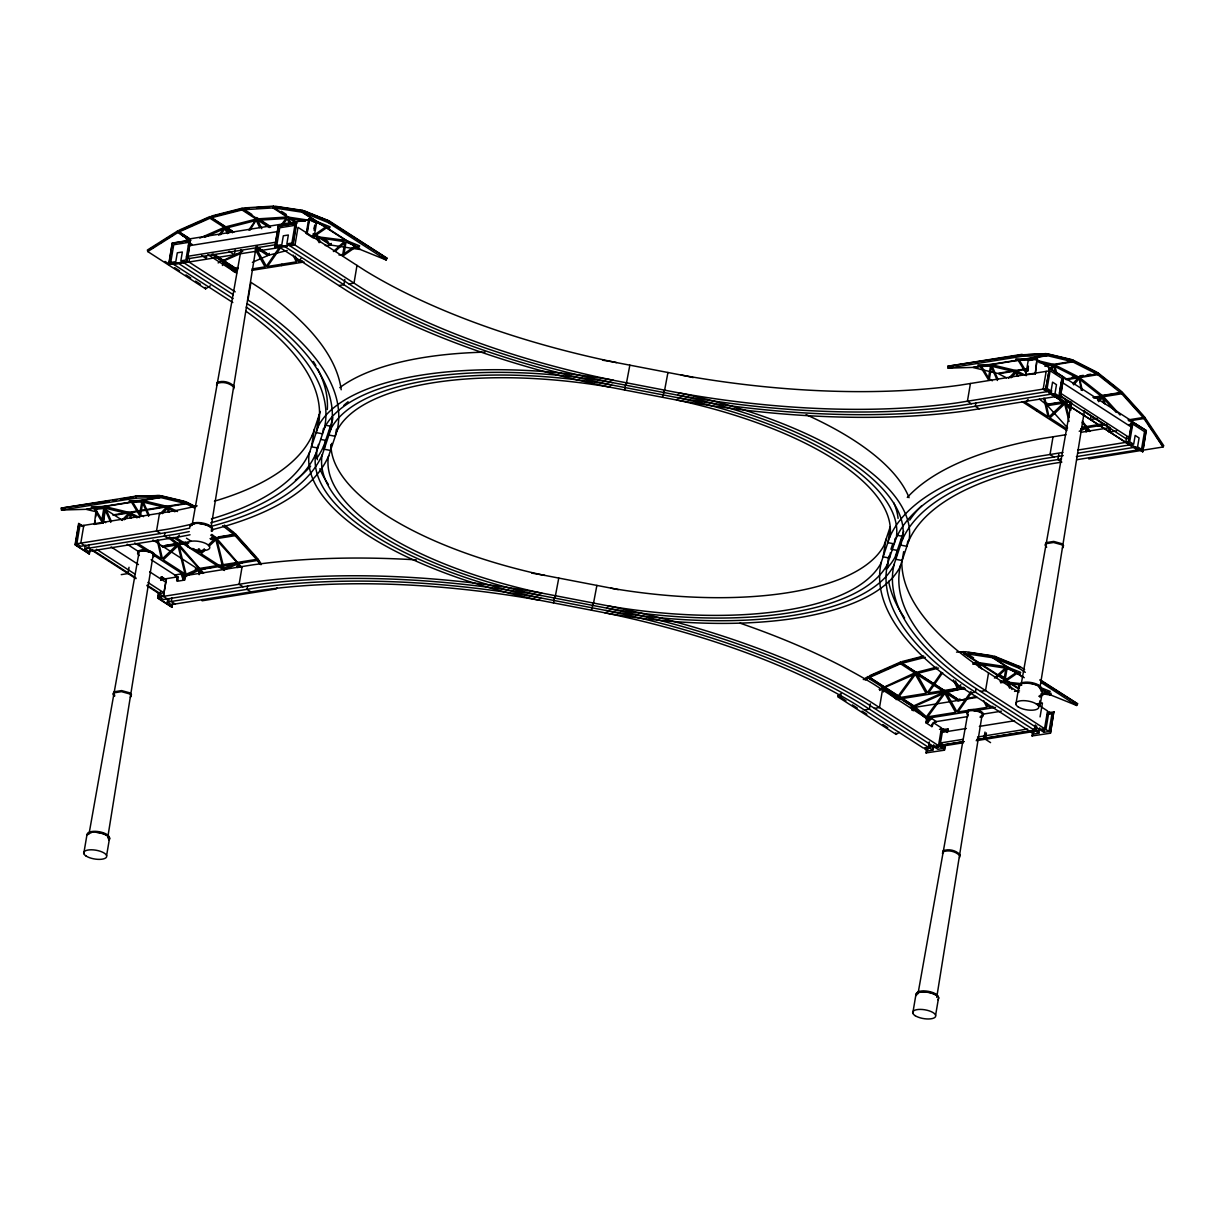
<?xml version="1.0" encoding="UTF-8"?>
<svg xmlns="http://www.w3.org/2000/svg" width="1225" height="1225" viewBox="0 0 1225 1225"><rect width="100%" height="100%" fill="white"/><g stroke="black" fill="none" stroke-linecap="round" stroke-linejoin="round"><path stroke-width="1.5" d="M233.791 232.291L211.312 217.79L211.481 216.044L242.183 208.204L251.814 214.421M269.316 227.574L242.014 209.95L242.183 208.204M287.186 250.482L269.132 255.091L269.301 253.345M975.912 696.458L959.665 700.608L901.845 663.307L902.013 661.561L923.681 656.033M903.346 662.097L923.42 656.631M959.665 700.608L959.833 698.862M194.117 507.824L186.108 503.766L186.307 501.944L195.908 506.813M1072.947 360.043L1096.972 372.216L1096.773 374.054L1072.748 361.88L1072.947 360.043L1067.373 360.931M216.549 385.4L217.009 382.567C222.552 380.102 229.994 381.909 234.097 386.288L233.638 389.137M942.484 853.764L942.944 850.931C948.487 848.45 955.913 850.272 960.033 854.652L959.573 857.5M107.708 837.732L153.278 554.052A7.304 2.787 9.6 0 0 147.015 550.745A7.304 2.787 9.6 0 0 139.436 551.388M211.098 527.087L256.056 247.174M936.727 997.334L982.282 713.654A7.304 2.787 9.6 0 0 977.856 710.791M1039.811 688.557L1084.462 410.528M90.114 550.347L89.195 553.93L75.047 544.803L78.63 523.55L83.668 526.536M89.517 553.884L75.353 544.757L78.951 523.488M189.783 528.067A421.614 160.659 9.6 0 1 171.224 531.803L80.773 546.273L76.838 543.747L79.824 526.03L170.122 511.575A415.122 158.193 9.6 0 0 197.164 505.848M83.79 525.387L80.789 543.104L84.724 545.646M190.059 534.774A434.569 165.605 9.6 0 1 179.417 536.826L88.629 551.357L84.693 548.815L85.306 545.278M88.659 548.188L89.257 544.635M96.193 509.217L94.417 524.377L103.206 522.968L105.687 508.268L96.193 509.217L96.913 509.677M89.195 553.93L89.793 550.393M94.417 524.377L95.045 520.702M95.657 517.027L96.285 513.352M104.983 507.808L103.206 522.968M102.716 522.355L104.967 509.079L122.561 520.426M168.683 264.324L172.266 243.071L190.457 240.161L187.103 261.568L168.683 264.324L187.103 261.568M168.927 264.478L172.266 243.071M232.811 302.514L170.734 262.472L173.736 244.755L188.88 242.32L191.958 244.311M129.038 567.282L127.982 573.56L121.26 574.632M186.032 241.968L186.644 238.293L190.288 239.916M186.935 241.83L187.563 238.14M83.775 853.565L86.776 835.848A11.668 4.441 9.6 0 1 99.608 832.617A11.668 4.441 9.6 0 1 108.857 840.105M188.88 242.32L185.878 260.037L180.841 260.848L182.341 251.998L177.288 252.809L175.787 261.66L170.734 262.472M186.858 261.415L190.457 240.161M189.569 258.49L188.972 262.028L235.2 291.856M159.526 513.275L156.54 530.992L160.46 533.518M106.606 855.617L109.592 837.9M164.992 532.523L164.395 536.06L168.33 538.602M172.74 603.619L171.822 607.217L157.657 598.076L158.561 592.762M160.659 580.374L161.577 576.776L166.294 579.823M172.128 607.171L157.979 598.03L158.883 592.716M160.965 580.313L161.577 576.776M541.251 595.503A428.092 163.139 9.6 0 0 253.973 585.06L163.384 599.561L159.449 597.019L160.352 591.706M222.46 265.473L223.042 262.089L234.174 271.812M540.087 600.327A415.122 158.193 9.6 0 0 261.507 590.19L171.255 604.629L167.32 602.103L167.917 598.55M171.867 597.923L171.24 601.475L175.206 604.002M171.822 607.217L172.419 603.68M176.63 580.282L177.15 577.266L174.792 574.954L182.357 573.744L184.715 576.056L184.562 580.083L176.982 581.293L178.36 577.067M235.185 250.038L234.419 254.754L229.152 251.355M187.792 546.748L188.022 545.339L176.798 538.081L179.355 535.248M184.209 579.058L183 579.257L183.505 576.24L181.499 574.954L182.709 574.755M184.562 580.083L185.312 575.643M249.961 230.254L256.837 218.923L287.584 217.009L316.417 221.342L330.137 226.839L329.433 228.202L327.228 227.329L313.768 236.701M198.802 573.3L199.353 569.977L152.957 540.041M198.986 573.53L199.552 570.146L187.318 575.367M199.154 574.678L200.088 569.166L199.981 573.759M274.691 247.343L278.289 226.074L296.465 223.164L293.127 244.587L274.691 247.343L293.127 244.587M274.951 247.496L278.289 226.074M281.658 265.58L281.888 264.171M236.854 567.466L237.42 564.097L225.201 569.319M291.902 243.055L294.903 225.339L279.759 227.773L276.758 245.49L281.811 244.678L283.312 235.812L288.35 235.001L286.864 243.867L291.902 243.055L362.248 288.442A415.122 158.193 9.6 0 0 613.526 380.317M237.864 567.696L238.431 564.357L240.468 567.389M292.882 244.433L296.465 223.164M242.121 566.562L239.12 584.279L243.055 586.806M315.591 223.164L316.509 223.027L314.013 237.727L313.11 237.864L306.265 233.454L308.746 218.754L325.942 226.809L314.549 234.741M307.138 231.387L307.98 226.411M308.547 223.088L309.098 219.765L187.915 239.166M247.588 585.81L246.991 589.347L250.926 591.889M309.665 218.601L307.169 233.317L306.265 233.454M312.758 236.854L313.309 233.531M314.167 228.554L314.718 225.232M314.105 230.331L314.963 225.262M314.458 429.072L311.456 446.788L317.811 448.013L318.408 444.461M319.189 414.877L316.188 432.593L322.542 433.818M344.807 279.422L343.903 284.736L338.85 285.547M322.849 432.042L323.446 428.505M356.996 265.412L354.01 283.128L348.957 283.924M331.715 443.373L330.505 450.448L324.15 449.238L325.651 440.372L320.889 439.453M336.446 429.179L335.252 436.268L328.897 435.043L330.398 426.178L325.636 425.259M554.787 596.973L553.394 602.884M558.768 578.077L554.971 598.152M625.868 384.068L624.474 389.979M629.849 365.157L626.052 385.247M592.9 604.308L591.507 610.218M596.881 585.412L593.084 605.487M663.981 391.403L662.587 397.313M667.947 372.492L664.164 392.582M886.104 539.122L883.103 556.839L889.457 558.064L890.361 552.751M889.947 530.241L887.849 542.644L894.204 543.869L895.092 538.556M870.301 703.854L869.398 709.168L864.345 709.979M903.667 551.648L902.167 560.514L895.812 559.289L897.312 550.423L890.958 549.198L892.734 543.885M882.49 689.843L879.504 707.56L874.451 708.356M907.802 540.991L906.898 546.319L900.543 545.094L902.044 536.228L897.282 535.31M883.501 691.957L884.082 688.588L895.215 698.296M911.951 710.332L912.579 706.657L913.482 706.503L912.87 710.178M913.283 710.837L913.835 707.514L977.228 697.377M970.43 383.502L967.428 401.218L971.364 403.745M975.896 402.749L975.299 406.287L979.234 408.828M925.993 722.811L927.233 718.998L930.525 717.773L936.436 721.586L933.128 722.796L931.888 726.624L925.993 722.811L926.743 718.386M926.713 722L927.662 722.612L928.167 719.611L927.233 718.998M926.85 749.547L926.253 753.099L926.605 749.394M928.121 749.149L929.3 741.921M931.888 726.624L932.393 723.669M933.772 744.8L932.868 750.113L929.79 748.123L930.388 744.586M942.699 692.079L942.928 690.655M938.212 747.541L941.489 727.895L933.511 722.75M939.514 729.334L942.882 728.798L939.881 746.515L942.959 748.506L943.572 744.953L940.494 742.947L962.728 739.395M945.072 744.708L944.429 750.19L945.332 744.877M947.17 732.32L947.783 728.768L947.43 732.473M912.793 1013.167L915.779 995.45A11.668 4.441 9.6 0 1 928.611 992.219A11.668 4.441 9.6 0 1 937.875 999.707M1027.561 371.175L1028.418 366.107M1027.806 371.083L1028.357 367.76M976.049 688.649L975.452 692.202L970.399 693.013M1037.085 358.649L1035.293 373.809L1037.085 358.649L1028.296 360.058L1025.8 374.758L1035.293 373.809M988.544 672.862L985.543 690.578L980.49 691.39M1036.564 410.911L1036.794 409.502M935.609 1015.219L938.61 997.502M985.007 732.075L983.935 738.338L990.566 742.626M1049.748 391.204L1047.115 391.632L1043.179 389.091L1046.181 371.374L1048.814 370.961M985.329 739.242L986.401 732.963M1045.645 389.473L1049.565 368.158L1045.645 389.473L1060.115 398.554L1063.713 377.3L1049.243 368.204M1047.13 388.463L1050.131 370.746L1061.922 378.357L1058.921 396.073L1055.001 393.531L1056.486 384.681L1052.566 382.139L1051.065 391.005L1047.13 388.463L956.847 402.903A415.122 158.193 9.6 0 1 678.267 392.781M1051.035 394.174L1051.647 390.622M1053.025 436.789L1050.024 454.506L1053.959 457.032M1063.407 377.346L1060.115 398.554M1015.862 704.406L1018.863 686.689A11.668 4.441 9.6 0 1 1031.695 683.458A11.668 4.441 9.6 0 1 1040.959 690.931M1058.783 454.261L1057.895 459.574L1061.815 462.116L1051.234 463.8A415.122 158.193 9.6 0 0 908.552 541.358M1081.292 390.3L1079.102 377.223L1054.22 364.591L1036.212 360.257M1033.471 729.028L1032.262 736.118L1032.629 732.412M1034.13 732.167L1035.339 724.94M1039.979 700.715L1039.045 706.228L1039.948 706.09L1042.429 691.375L1041.526 691.528M1085.626 431.629L1086.192 428.26L1079.21 431.246M1036.702 725.828L1035.814 731.141L1038.892 733.132L1039.78 727.818M1086.636 431.874L1087.203 428.52L1089.239 431.552M1040.071 716.901L1042.429 702.997L1036.365 703.977M1090.924 416.408L1090.373 419.547L1097.11 418.46M1048.983 731.509L1045.905 729.533L1048.906 711.817L1051.984 713.792L1048.983 731.509L1043.93 732.32L1047.543 710.929L1037.973 704.758M1050.453 733.208L1053.791 711.786L1050.453 733.208L1032.017 735.949M1116.649 430.909L1109.084 432.119L1109.237 428.092L1106.879 425.795M1108.732 431.108L1109.942 430.909L1110.447 427.908M1077.74 450.065L1125.775 442.378L1126.678 437.065M1130.889 424.126L1131.456 420.803L1037.054 359.905M1146.309 430.587L1131.839 421.492L1146.309 430.587L1142.711 451.841L1128.24 442.761L1132.176 420.007L1128.654 420.558M1132.16 421.446L1128.24 442.761M1132.727 424.034L1129.726 441.75L1133.661 444.277L1135.162 435.426L1139.082 437.968L1137.596 446.819L1141.516 449.361L1144.518 431.644L1132.727 424.034L1128.761 424.662M1146.003 430.633L1142.711 451.841M88.996 834.148L138.976 552.781M192.065 525.387L241.065 249.64M918 993.735L967.995 712.368A7.304 2.787 9.6 0 1 968.454 710.99M1021.083 684.974L1071.079 403.607A7.304 2.787 9.6 0 1 1071.538 402.229M210.026 538.632L234.143 534.774L234.542 533.059L224.481 525.112M1068.828 401.188L1046.563 404.755L1046.962 403.056M1098.182 372.997L1121.181 391.173L1120.783 392.873L1097.784 374.697L1098.182 372.997L1094.476 373.594M270.618 227.36L243.316 209.751L243.744 207.959L273.42 206.122L276.636 208.204M295.485 222.414L272.991 207.913L273.42 206.122M325.238 245.551L330.811 245.214L331.24 243.423M312.191 435.809L320.322 411.508M323.507 446.803L332.542 419.746M890.253 526.704L884.006 545.401A262.931 100.19 9.6 0 1 613.74 588.658L541.909 574.831A262.931 100.19 9.6 0 1 330.964 444.644M903.698 531.282L895.107 557.023A275.916 105.136 9.6 0 1 886.134 569.196M296.726 222.475L274.247 207.959L274.905 206.183L302.728 210.409L305.944 212.492M314.381 233.868L332.052 245.26L359.874 249.487L302.054 212.185L302.728 210.409M1019.384 688.71L964.779 653.492L965.453 651.715L993.261 655.942L992.587 657.718L1023.105 677.394M1041.127 693.61L1050.407 695.019L1051.081 693.243M235.108 535.677L235.69 534.146L257.02 557.804L256.438 559.32L235.108 535.677L210.976 539.536M255.612 557.635L250.666 551.709M1067.588 427.923L1047.513 405.659L1048.095 404.127L1066.653 401.157M1121.748 393.776L1122.33 392.26L1143.66 415.903L1143.078 417.434L1121.748 393.776L1093.91 398.232M303.203 212.507L304.091 210.792L329.249 220.944L387.054 258.245L386.166 259.96L361.007 249.793L303.203 212.507L328.346 222.659L386.166 259.96M328.346 222.659L329.249 220.944M130.585 696.367L131.458 694.697L129.881 692.875L121.627 690.594L114.093 691.803L113.221 693.457L114.798 695.295M130.401 697.423L131.274 695.769L129.697 693.932L121.459 691.65L113.91 692.86L113.037 694.529L114.614 696.351M1045.308 544.298L1046.181 542.629L1053.73 541.419L1061.968 543.716L1063.545 545.538L1062.672 547.192M1024.253 677.716L993.735 658.024L994.639 656.309L1019.751 666.584M995.68 657.289L1000.565 659.984M1062.488 548.264L1063.361 546.595L1061.784 544.773L1053.546 542.491L1045.997 543.701L1045.139 545.355L1046.701 547.192M993.735 658.024L1018.894 668.176L1019.782 666.461L1024.605 669.57M1076.377 703.135L1040.01 680.135M1038.708 687.041L1051.555 695.325L1076.698 705.478L1077.602 703.763L1040.193 679.783M202.875 599.484L202.11 600.786L276.345 588.903L277.11 587.602M199.782 569.656L257.311 560.453L258.062 559.151L261.231 563.883M1089.515 457.583L1088.765 458.885L1162.984 447.002L1163.75 445.701L1144.701 417.25L1128.011 419.93M1129.098 420.925L1143.951 418.552L1144.701 417.25M1162.372 445.379L1156.124 435.579M248.813 230.009L255.336 220.653L226.089 228.11L228.784 232.873M279.392 247.481L266.361 266.192L256.484 248.721M281.643 246.148L267.463 266.483L296.328 261.859L293.142 255.106M941.52 672.418L927.402 692.676L916.622 673.628L938.564 668.054M942.683 672.647L928.504 692.967L957.368 688.358L953.387 679.906M971.027 691.451L956.893 711.71L946.113 692.661L964.397 688.006M971.088 693.243L957.996 712.001L986.86 707.392L983.675 700.623M218.785 235.292L223.302 229.136L204.652 237.344M220.546 234.725L224.833 228.861L227.513 233.608M238.14 268.168L235.874 271.246L223.976 260.848L240.927 253.391M281.597 224.42L286.083 218.509L257.801 220.27L261.767 228.692M282.669 224.772L287.155 218.892L289.651 223.67M300.967 258.536L298.732 261.476L302.453 260.879M960.875 684.729L958.639 687.684L955.469 680.947M1028.112 399.411L1025.555 402.244L1048.033 416.745L1043.838 398.217M1072.794 383.792L1077.877 378.142L1055.001 366.535L1056.899 373.671M1073.667 384.849L1078.781 379.168M927.662 722.612L930.755 719.197L929.806 718.585M121.949 520.196L128.288 513.734L105.534 508.252L111.398 521.391M124.322 519.722L129.483 514.469L130.432 518.037M159.817 514.132L166.156 507.671L143.402 502.189L149.266 515.327M162.205 513.658L167.35 508.421L168.3 511.973M1008.588 378.311L1014.928 371.833L992.173 366.352L998.038 379.49M1010.977 377.836L1016.122 372.584L1017.072 376.136M1048.998 369.659L1052.796 365.785L1038.8 362.401M1051.418 369.138L1054.005 366.52L1055.889 373.64M204.315 548.846L200.272 552.705L199.43 548.999M208.357 545.003L215.079 538.571L210.7 535.111M205.157 549.964L201.145 553.792L222.873 567.818L215.891 539.735L209.184 546.12M1097.692 400.529L1101.734 396.686L1079.807 379.382L1082.318 390.469M1098.519 401.678L1102.531 397.834L1103.848 403.102M333.399 251.538L344.194 241.616L318.178 237.711L320.628 242.412M335.114 251.462L344.746 242.611L342.755 254.433L339.003 255.03M994.44 678.038L1005.235 668.1L979.219 664.195L981.669 668.896M996.155 677.961L1005.786 669.11L1003.796 680.916L1000.044 681.529M343.26 255.734L356.72 246.363L358.925 247.236L359.645 245.873L345.909 240.376L313.462 236.257M1038.846 696.321L1045.982 691.375L1041.265 689.476M1039.78 697.086L1047.268 691.88L1049.457 692.768L1050.177 691.39L1039.887 687.271M188.727 238.293L177.487 231.05L147.398 250.038L147.75 251.554L205.57 288.855L210.317 285.854M150.338 248.951L156.677 244.939M159.863 242.933L174.149 233.914M150.399 249.242L155.162 246.24M159.924 243.239L163.109 241.233M166.278 239.227L172.633 235.215M147.75 251.554L177.839 232.566L189.079 239.809M899.272 732.382L896.103 734.388L838.283 697.086L837.946 695.57L841.1 693.564M863.273 679.569L868.02 676.567L912.993 705.585M864.682 679.431L867.867 677.425L871.006 679.462M838.283 697.086L841.452 695.08M865.202 680.089L868.372 678.083L913.329 707.101M218.111 262.916L242.764 251.232M879.152 689.415L915.565 672.54L936.773 667.135M879.703 690.456L882.919 688.435M910.144 707.514L945.072 691.574L957.429 688.419M232.367 231.096L209.888 216.595L179.064 230.208L179.156 231.862L190.396 239.105M182.142 229.488L209.705 217.315M182.157 229.81L192.493 225.247M195.939 223.731L206.29 219.168M179.156 231.862L209.98 218.249L232.459 232.75M199.813 238.109L225.032 227.023L256.837 218.923M252.381 262.349L267.8 255.55L267.708 253.897L256.469 246.638M900.421 662.112L900.513 663.766L958.333 701.067L958.241 699.414L900.421 662.112L869.597 675.725L869.689 677.379L916.254 707.422M870.96 675.771L881.296 671.208M884.741 669.677L889.917 667.395M893.362 665.879L900.268 663.169M874.42 674.577L879.596 672.295M886.487 669.248L889.932 667.732M895.092 665.451L898.537 663.935M869.689 677.379L900.513 663.766M1080.894 428.857L1085.809 426.759L1082.058 422.625M216.825 383.624C222.368 381.159 229.81 382.981 233.914 387.36M942.76 851.987C948.303 849.522 955.745 851.344 959.849 855.724M212.844 216.228L240.177 209.245M214.635 216.105L225.568 213.318M229.213 212.384L240.146 209.597M211.312 217.79L242.014 209.95M901.845 663.307L925.319 657.32M172.511 243.224L190.702 240.314M278.534 226.242L296.726 223.333M188.344 245.858L279.147 231.326M277.355 241.953L186.552 256.484L189.63 258.475L276.728 244.541M173.812 264.462L178.865 263.651L233.072 298.624M181.361 263.222L287.431 246.271M289.942 245.858L295.011 245.061L297.981 227.329L365.249 270.725A415.122 158.193 9.6 0 0 616.527 362.6M252.044 268.949L265.059 266.866L255.229 249.471M251.783 270.373L304.06 261.997M61.25 508.099L135.485 496.217L159.449 495.528L159.663 497.457L85.428 509.34L61.464 510.029L61.25 508.099L64.94 507.992M1046.318 355.556L972.083 367.439L948.104 368.143L947.89 366.214L1022.125 354.331L1022.339 356.261L1046.318 355.556L1046.104 353.627L1022.018 354.821M109.27 500.887L62.613 507.962M112.991 500.29L116.727 499.693M120.448 499.096L133.494 497.013M953.05 365.953L949.252 366.076L1020.149 355.112M61.464 510.029L135.699 498.146L159.663 497.457M948.104 368.143L1022.339 356.261M150.644 496.86L159.449 495.528M1039.152 354.668L1046.104 353.627M153.278 496.845L160.705 495.65L185.052 501.469L185.052 503.383L112.685 514.959M1041.051 354.745L1047.344 353.765L1071.691 359.583L1071.707 361.482L1045.721 365.647M154.963 496.814L160.552 495.926L183.689 501.454M1043.47 354.622L1047.207 354.025L1070.328 359.553M185.052 503.383L160.705 497.564L86.485 509.447L96.913 511.943M1071.707 361.482L1047.36 355.663L973.125 367.546L997.472 373.365L1027.162 368.618M1029 360.502L1037.789 359.109M113.726 515.357L186.108 503.766M1026.351 369.307L998.513 373.763L1006.521 377.821M1044.91 366.336L1072.748 361.88M1046.181 371.374L959.833 385.186A415.122 158.193 9.6 0 1 681.268 375.064M1072.197 377.162L1075.918 376.565M1079.623 375.968L1083.329 375.371M1087.05 374.789L1090.755 374.192M1065.214 379.092L1096.773 374.054M1066.24 379.75L1097.784 374.697M76.838 543.747L167.121 529.292A415.122 158.193 9.6 0 0 192.432 523.978M84.693 548.815L175.313 534.314A428.092 163.139 9.6 0 0 189.232 531.589M1053.684 393.746L964.381 408.032A428.092 163.139 9.6 0 1 677.103 397.589M1057.604 396.288L968.148 410.605A434.569 165.605 9.6 0 1 676.522 399.993M165.176 545.431L185.588 542.17M211.558 538.005L215.278 537.407M218.984 536.826L235.69 534.146M1100.065 395.813L1122.33 392.26M161.761 546.35L187.747 542.185M1092.945 397.329L1120.783 392.873M162.726 547.253L188.711 543.088M1047.513 405.659L1069.777 402.091M195.188 569.12L258.062 559.151M1081.614 427.357L1104.108 423.666M201.849 568.936L205.57 568.339M209.307 567.742L213.028 567.144M1097.814 425.55L1101.535 424.952M201.696 569.196L205.417 568.599M238.982 563.224L242.718 562.627M1097.661 425.81L1101.382 425.213M1080.848 428.658L1106.833 424.493M175.144 575.964L176.354 575.781L177.839 580.083M1107.232 426.805L1108.441 426.606L1109.942 430.909M162.45 579.303L177.457 576.898M184.852 575.719L253.208 564.786A434.569 165.605 9.6 0 1 416.27 559.871M1065.949 434.722L1041.939 438.565A434.569 165.605 9.6 0 0 907.281 497.472M1080.726 432.348L1108.441 427.908M183.505 576.24L184.715 576.056M1125.775 442.378L1128.409 441.949M159.449 597.019L250.206 582.503A434.569 165.605 9.6 0 1 541.833 593.099M1062.948 452.438L1038.938 456.282A434.569 165.605 9.6 0 0 889.58 537.453M1063.193 455.562L1043.042 458.778A428.092 163.139 9.6 0 0 895.904 538.755M1077.969 453.189L1132.344 444.491M167.32 602.103L257.74 587.632A421.614 160.659 9.6 0 1 540.669 597.923M1061.585 458.977L1047.13 461.289A421.614 160.659 9.6 0 0 902.228 540.057M1076.362 456.619L1136.264 447.033M1076.607 459.743L1140.199 449.575M959.772 687.975L963.493 687.378M896.026 699.552L965.101 688.496M1000.565 682.815L1004.301 682.218L1017.761 672.847L1019.966 673.735L1020.685 672.357L1006.95 666.859L978.117 662.526L972.696 662.863M1014.53 691.405L1018.251 690.808M989.264 706.993L992.985 706.396M925.518 718.585L968.454 711.71M974.059 710.806L995.496 707.376M928.167 719.611L930.755 719.197M936.145 721.632L967.842 716.564M982.756 714.175L1001.392 711.189M944.138 729.35L948.028 728.921M1048.34 712.659L1054.051 711.939M940.907 731.585L945.96 730.789L942.882 728.798M1046.931 714.604L1051.984 713.792M942.285 732.32L966.387 728.462M979.357 726.394L1014.56 720.759M977.55 737.021L1027.591 729.013M930.923 746.821L963.83 741.554M976.631 739.517L1036.963 729.855M943.572 744.938L963.952 741.676M976.922 739.594L1034.375 730.406M929.79 748.123L924.737 748.934L927.815 750.925L932.868 750.113M932.317 747.725L963.401 742.748M976.187 740.696L1038.356 730.758M1045.905 729.533L1040.852 730.33L1043.93 732.32M942.959 748.506L937.921 749.302L934.843 747.327M1038.892 733.132L1033.839 733.943L1030.761 731.953M926.008 752.931L944.429 750.19M248.828 208.066L244.985 208.648L248.752 208.418M256.347 207.592L269.515 206.78M261.905 207.607L269.423 207.148M243.316 209.751L272.991 207.913M956.541 652.113L963.968 651.654L963.539 653.43L1018.128 688.664M960.048 652.312L963.815 652.083M972.849 664.272L976.631 664.027M1003.995 681.789L1022.033 683.734M1015.785 691.084L1019.491 690.854M1027.698 354.653L1044.741 353.765M947.89 366.214L951.58 366.107M949.298 366.459L953.096 366.352M1028.388 360.089L1019.414 360.318L1026.412 371.788M305.408 221.189L288.687 218.678L291.137 223.379M1021.727 685.188L1008.711 683.228L1011.988 689.491M276.192 206.673L302.621 210.685L305.76 212.721M276.069 207.025L279.836 207.607M283.618 208.173L287.385 208.755M293.051 209.613L302.483 211.037M274.247 207.959L302.054 212.185M968.623 652.481L991.27 655.926M968.485 652.848L972.267 653.415M976.034 653.982L981.7 654.854M985.467 655.421L989.249 655.987M964.779 653.492L992.587 657.718M1047.207 354.408L1052.535 355.694M1056.103 356.536L1063.208 358.236M160.552 496.309L183.689 501.837M1032.598 359.384L1015.938 358.864L1016.107 360.41L1018.189 360.349L1026.443 373.901M329.203 221.067L305.132 211.757L329.035 221.403L385.844 257.602L382.43 256.224M382.032 256.209L387.054 258.245M997.38 657.978L1019.567 666.936M1072.962 701.757L1077.602 703.763M1074.417 361.298L1095.609 372.033M186.139 502.373L194.3 506.492M1026.305 375.708L1016.352 370.654L991.132 364.591L978.055 364.928L978.224 366.459L980.322 366.413L988.575 379.964M1022.033 375.08L1017.118 372.599L1018.067 376.167M177.533 511.545L167.58 506.492L142.36 500.413L129.283 500.749L129.452 502.296L131.55 502.25L139.803 515.786M174.899 511.744L168.361 508.421L169.31 512.004M139.665 517.593L129.712 512.555L104.492 506.476L91.416 506.813L91.584 508.36L93.682 508.298L101.935 521.85M137.016 517.808L130.478 514.485L131.427 518.068M1132.068 427.556L1061.371 381.924L1059.579 392.567L1130.277 438.198L1126.311 438.826L1060.437 396.303M1060.835 396.088L1072.028 403.301M1083.237 410.528L1109.835 427.693M1043.179 389.091L1047.115 391.632L960.614 405.475A421.614 160.659 9.6 0 1 677.685 395.185M1133.63 447.447L1137.566 449.988M992.327 380.807L989.402 378.923L991.408 367.102L997.38 380.5M1066.99 428.98L1049.917 417.955L1064.663 403.898L1069.027 421.446M1022.171 401.632L1066.944 430.526M1018.894 668.176L1025.31 672.326M1041.373 682.677L1076.698 705.478M304.091 210.792L308.914 213.9M994.639 656.309L997.839 658.376M1040.775 688.802L1050.407 695.019M308.746 218.754L314.228 222.292M281.459 211.312L286.267 214.421M323.201 238.247L328.024 241.356M968.776 654.763L973.599 657.871M999.294 674.439L1005.71 678.589M314.748 234.848L330.811 245.214M1018.832 692.416L980.291 667.548A415.122 158.193 9.6 0 1 901.845 559.718M256.637 217.529L269.485 225.829M289.958 245.873L357.333 289.33A421.614 160.659 9.6 0 0 612.531 382.644M284.904 246.669L352.402 290.218A428.092 163.139 9.6 0 0 611.535 384.972M1034.436 730.253L966.938 686.72A428.092 163.139 9.6 0 1 887.757 563.178M279.867 247.481L347.487 291.121A434.569 165.605 9.6 0 0 610.54 387.284M1029.383 731.065L961.763 687.439A434.569 165.605 9.6 0 1 881.372 562.03M256.285 246.792L269.132 255.091M256.561 248.292L267.8 255.55M214.482 254.647L236.961 269.163L236.869 267.509M212.813 253.835L235.292 268.352L235.644 269.868L211.558 254.325M182.035 234.955L186.767 237.987M216.657 257.281L224.512 262.349M886.732 689.614L891.463 692.646M904.035 700.777L908.766 703.808M182.112 235.246L186.828 238.293M219.872 259.608L224.588 262.655M935.701 722.382L934.752 721.785L931.674 725.2L932.623 725.812M207.898 254.601L236.609 273.114M927.141 718.646L873.869 684.27A434.569 165.605 9.6 0 0 740.038 623.157M205.739 256.837L206.688 257.449L205.953 258.261L201.528 255.397M938.488 745.612L870.868 701.986A434.569 165.605 9.6 0 0 607.814 605.808M183.918 262.839L233.347 294.735M247.159 303.647L251.416 306.388A428.092 163.139 9.6 0 1 330.597 429.929M933.45 746.423L865.952 702.874A428.092 163.139 9.6 0 0 606.819 608.136M165.069 261.446L169.892 264.554M174.7 267.663L179.524 270.771M185.94 274.905L190.763 278.014M195.587 281.122L200.395 284.231M837.946 695.57L845.97 700.746M852.386 704.896L857.209 708.004M862.033 711.112L866.841 714.221M882.903 724.572L887.727 727.681M186.476 538.219L191.192 541.266M143.555 516.644L140.63 514.76L142.636 502.939L148.608 516.322M192.846 548.433L199.262 552.582L198.419 548.877M173.399 537.469L224.573 570.482M102.762 520.809L105.687 522.692M138.915 544.145L150.154 551.388M151.762 552.429L161.394 558.646L157.198 540.103M134.719 543.012L149.113 552.291M153.11 554.879L186.705 576.546M127.14 544.222L138.348 551.449M151.134 559.702L177.732 576.853M78.63 523.55L83.361 526.582M161.256 576.822L165.972 579.869M111.108 546.932L138.44 564.557M149.68 571.815L165.758 582.181M96.453 549.259L135.026 574.157M147.888 582.442L163.966 592.823L160 593.451L147.153 585.152M92.503 549.887L135.898 577.894M86.684 546.917L135.929 578.675M147.046 585.856L169.28 600.204M1097.998 373.579L1115.485 387.391M1103.74 378.525L1115.408 387.728M1079.102 377.223L1102.944 396.027L1120.14 415.061M1057.619 396.211L1065.076 402.091L1071.217 408.89M1055.092 395.828L1063.851 402.749L1049.044 416.868L1044.864 398.385M1039.367 399.074L1046.563 404.755M230.3 530.425L233.209 532.737M222.644 525.678L234.143 534.774M211.833 534.391L216.304 537.928L241.524 567.022M169.494 536.933L178.421 543.977L203.656 573.086M168.438 537.714L177.212 544.635L162.404 558.753L158.224 540.271M913.574 707.606L924.707 717.329M1122.115 392.965L1141.103 414.035M1125.79 397.482L1138.454 411.523M1116.189 412.427L1103.725 398.63L1105.103 404.158M1082.272 421.124L1090.296 431.2M1070.834 410.207L1065.857 404.694L1069.057 417.603M235.46 534.866L246.868 547.498M239.151 539.383L245.475 546.396M250.543 552.016L254.341 556.227M200.548 570.421L202.584 573.453M1144.426 418.077L1146.554 421.262M1148.682 424.447L1153.996 432.394M1148.529 424.708L1152.786 431.062M1155.987 435.84L1161.3 443.787M1143.951 418.552L1162.984 447.002M260.971 564.74L257.786 559.978L259.761 563.423M257.311 560.453L259.424 563.607M1007.18 683.443L1009.676 688.22M977.688 664.409L979.357 667.594M316.647 237.926L319.143 242.688M986.538 703.349L988.131 706.718M295.21 256.132L297.598 261.185M256.5 220.868L259.685 227.62M104.753 508.987L110.74 522.386M181.499 574.954L183 579.257M895.751 732.872L896.103 734.388M868.02 676.567L868.372 678.083M205.218 287.339L205.57 288.855M177.487 231.05L177.839 232.566M135.485 496.217L135.699 498.146M209.888 216.595L209.98 218.249M1047.344 353.765L1047.36 355.663M160.705 495.65L160.705 497.564M968.362 715.14A8.468 3.231 9.6 0 1 969.817 710.76A8.468 3.231 9.6 0 1 981.562 713.027A8.468 3.231 9.6 0 1 980.107 717.391M966.847 712.276A8.468 3.231 9.6 0 1 978.285 710.439A8.468 3.231 9.6 0 1 980.276 716.334M916.484 995.512A10.948 4.165 9.6 0 1 922.992 991.974A10.948 4.165 9.6 0 1 935.732 995.113M916.668 994.455A10.948 4.165 9.6 0 1 925.886 991.01A10.948 4.165 9.6 0 1 938.09 996.369M1071.431 406.363A8.468 3.231 9.6 0 1 1070.283 402.964M1069.93 403.5A8.468 3.231 9.6 0 1 1070.466 401.907M1019.751 685.678A10.948 4.165 9.6 0 1 1031.787 682.647A10.948 4.165 9.6 0 1 1040.469 689.675M1019.567 686.75A10.948 4.165 9.6 0 1 1020.257 684.683M1023.625 683.428A10.948 4.165 9.6 0 1 1038.8 686.337M189.86 527.087A11.668 4.441 9.6 0 1 202.692 523.856A11.668 4.441 9.6 0 1 211.94 531.344M257.311 246.455A8.468 3.231 9.6 0 1 256.775 248.062M191.238 525.081A10.948 4.165 9.6 0 1 194.622 523.825M199.782 523.718A10.948 4.165 9.6 0 1 211.282 531.145M190.733 526.092A10.948 4.165 9.6 0 1 202.783 523.06A10.948 4.165 9.6 0 1 211.466 530.073M322.451 454.353A428.092 163.139 9.6 0 1 210.256 526.612M316.127 453.051A421.614 160.659 9.6 0 1 210.715 522.845M309.803 451.749A415.122 158.193 9.6 0 1 211.42 518.91M312.788 434.033A415.122 158.193 9.6 0 1 214.421 501.193M328.775 455.654A434.569 165.605 9.6 0 1 211.328 529.935M323.951 445.487A428.092 163.139 9.6 0 1 316.938 458.089M310.629 466.112A428.092 163.139 9.6 0 1 295.409 480.246M328.438 484.533A275.916 105.136 9.6 0 1 319.893 468.716M317.367 459.697A275.916 105.136 9.6 0 1 316.877 447.447M531.742 573.116A434.569 165.605 9.6 0 1 544.819 575.382M339.784 387.667A282.393 107.616 9.6 0 1 484.993 352.142M602.623 360.211A282.393 107.616 9.6 0 1 611.734 361.681L686.061 375.983A282.393 107.616 9.6 0 1 693.212 377.591M343.858 405.368A269.423 102.67 9.6 0 1 348.068 401.739M332.833 417.587A428.092 163.139 9.6 0 1 332.097 421.063M246.225 307.108A421.614 160.659 9.6 0 1 324.227 428.781M245.72 311.073A415.122 158.193 9.6 0 1 317.842 427.632M336.982 431.062A434.569 165.605 9.6 0 0 256.592 305.668L247.955 300.094L250.957 282.378L259.593 287.952A434.569 165.605 9.6 0 1 341.193 389.78M313.355 361.436A421.614 160.659 9.6 0 1 315.882 365.663M317.627 368.878A421.614 160.659 9.6 0 1 327.305 409.533M909.731 520.12A421.614 160.659 9.6 0 1 921.675 505.787M893.638 502.587A269.423 102.67 9.6 0 1 898.078 518.405M806.111 414.647A282.393 107.616 9.6 0 1 909.057 497.718M904.601 618.013A428.092 163.139 9.6 0 1 888.615 581.217M887.497 568.446A428.092 163.139 9.6 0 1 888.86 556.058M894.127 564.327A421.614 160.659 9.6 0 0 972.114 685.985L1039.489 729.457L1044.542 728.645L977.305 685.265A415.122 158.193 9.6 0 1 900.513 565.46M605.824 610.463A421.614 160.659 9.6 0 1 861.022 703.763L928.397 747.235L923.344 748.046L856.107 704.651A415.122 158.193 9.6 0 0 604.828 612.791M610.816 588.092A434.569 165.605 9.6 0 1 618.212 589.638M139.344 555.538A8.468 3.231 9.6 0 1 144.795 551.082A8.468 3.231 9.6 0 1 153.707 556.824M137.843 552.674A8.468 3.231 9.6 0 1 147.153 550.331A8.468 3.231 9.6 0 1 153.875 555.767M88.169 833.842A10.948 4.165 9.6 0 1 91.538 832.587M96.698 832.479A10.948 4.165 9.6 0 1 108.887 837.839M87.649 834.853A10.948 4.165 9.6 0 1 99.7 831.821A10.948 4.165 9.6 0 1 108.382 838.849M103.865 508.038L101.889 519.752L94.907 508.268L103.865 508.038M141.748 501.974L139.773 513.688L132.775 502.204L141.748 501.974M166.37 578.675L163.384 596.391L166.401 578.675M346.017 242.075L344.041 253.774L355.434 245.842L346.017 242.075M990.52 366.153L988.529 377.851L981.547 366.382L990.52 366.153M1007.057 668.559L1005.082 680.273L1016.474 672.341L1007.057 668.559M318.439 425.841L309.205 453.526A282.393 107.616 9.6 0 0 535.294 599.393L609.621 613.71A282.393 107.616 9.6 0 0 899.916 567.252L909.149 539.567A282.393 107.616 9.6 0 0 683.06 393.7L608.733 379.398A282.393 107.616 9.6 0 0 318.439 425.841M324.748 427.219L315.606 454.597A275.916 105.136 9.6 0 0 536.489 597.111L609.989 611.26A275.916 105.136 9.6 0 0 893.607 565.873L902.748 538.495A275.916 105.136 9.6 0 0 681.866 395.981L608.366 381.833A275.916 105.136 9.6 0 0 324.748 427.219M331.041 428.597L322.007 455.669A269.423 102.67 9.6 0 0 537.698 594.829L610.372 608.81A269.423 102.67 9.6 0 0 887.313 564.495L896.348 537.438A269.423 102.67 9.6 0 0 680.656 398.278L607.983 384.283A269.423 102.67 9.6 0 0 331.041 428.597M337.35 429.975L328.407 456.741A262.931 100.19 9.6 0 0 538.908 592.548L610.739 606.375A262.931 100.19 9.6 0 0 881.005 563.117L889.947 536.366A262.931 100.19 9.6 0 0 679.446 400.56L607.615 386.733A262.931 100.19 9.6 0 0 337.35 429.975M913.835 674.653L896.914 697.745L885.017 687.347L913.835 674.653M915.366 674.393L898.201 697.821L926.1 693.35L915.366 674.393M943.327 693.687L926.422 716.778L914.508 706.381L943.327 693.687M944.858 693.427L927.692 716.855L955.592 712.383L944.858 693.427M178.023 545.799L163.262 559.856L184.99 573.867L178.023 545.799M199.154 568.66L186.077 574.249L179.202 546.58L199.154 568.66M237.038 562.597L223.945 568.186L217.085 540.531L237.038 562.597M158.102 495.666L135.317 496.324L158.102 495.666M1131.67 446.191L1049.105 392.888L1131.67 446.191M189.171 547.284A11.668 4.441 9.6 0 0 208.939 549.06A11.668 4.441 9.6 0 0 196.674 541.144A11.668 4.441 9.6 0 0 189.171 547.284M915.106 1015.647A11.668 4.441 9.6 0 0 934.874 1017.424A11.668 4.441 9.6 0 0 922.609 1009.507A11.668 4.441 9.6 0 0 915.106 1015.647M1018.189 706.886A11.668 4.441 9.6 0 0 1037.958 708.647A11.668 4.441 9.6 0 0 1025.693 700.746A11.668 4.441 9.6 0 0 1018.189 706.886M86.102 856.045A11.668 4.441 9.6 0 0 105.871 857.822A11.668 4.441 9.6 0 0 93.605 849.905A11.668 4.441 9.6 0 0 86.102 856.045"/></g></svg>
